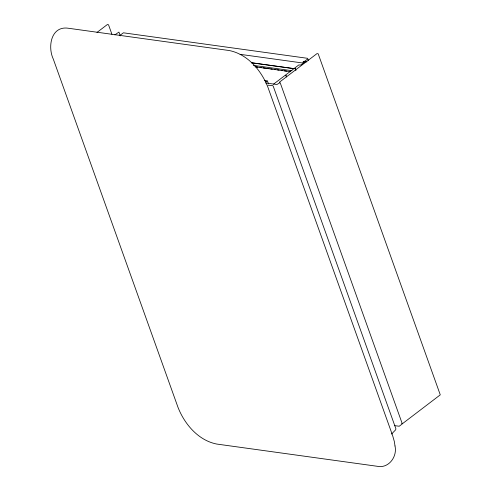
<?xml version="1.0" encoding="UTF-8"?>
<svg xmlns="http://www.w3.org/2000/svg" width="491" height="491" viewBox="0 0 491 491"><rect width="100%" height="100%" fill="white"/><g stroke="black" fill="none" stroke-linecap="round" stroke-linejoin="round"><path stroke-width="0.74" d="M96.985 32.437L107.345 24.55L108.517 24.765L111.917 34.272M114.876 34.898L118.92 32.093L120.32 35.855M119.724 35.542L123.407 32.811L307.605 58.325L308.385 60.338M265.625 81.672L267.405 80.806L268.473 83.795M273.493 84.206L298.804 64.947L300.879 65.002L304.856 62.081M303.966 61.756L307.366 59.239M268.012 85.213L272.48 85.563L273.205 86.121L395.881 428.753L395.697 429.772L391.536 434.05M303.229 62.345L302.303 62.946L240.13 54.335M303.892 61.406L305.586 61.639M305.427 61.676L306.943 61.884M295.214 68.243L295.944 70.508M251.472 62.744L294.661 68.722M251.239 62.731L294.422 68.709M253.295 65.358L291.93 70.71M256.265 66.923L257.775 67.132M260.052 67.451L261.568 67.66M263.084 67.868L265.355 68.181M266.871 68.39L269.142 68.709M270.658 68.918L272.174 69.127M274.444 69.44L275.96 69.654M277.476 69.863L278.992 70.072M281.263 70.385L282.779 70.594M284.295 70.808L286.566 71.121M254.989 66.794L290.592 71.723M285.922 75.313L286.48 76.866M264.508 80.506L266.957 81.021M265.705 82.973L276.918 84.513L280.134 82.611L402.325 423.88L399.22 426.237L394.635 425.648M401.687 423.543L402.491 423.653L440.274 394.844L318.186 53.807L317.02 53.593L279.354 82.255L279.318 82.697M303.886 61.492L303.174 61.663L303.726 63.216M295.251 68.353L295.766 69.796M285.872 75.411L286.394 76.854M395.003 445.932L394.31 441.427L392.604 435.499L267.957 87.361C261.378 70.483 247.697 54.237 229.248 50.536L68.838 28.318C51.064 25.237 47.437 46.755 53.298 59.08L177.951 407.217C184.524 424.095 198.211 440.341 216.66 444.042L377.07 466.26C388.596 468.825 397.495 456.698 395.01 446.006"/></g></svg>
